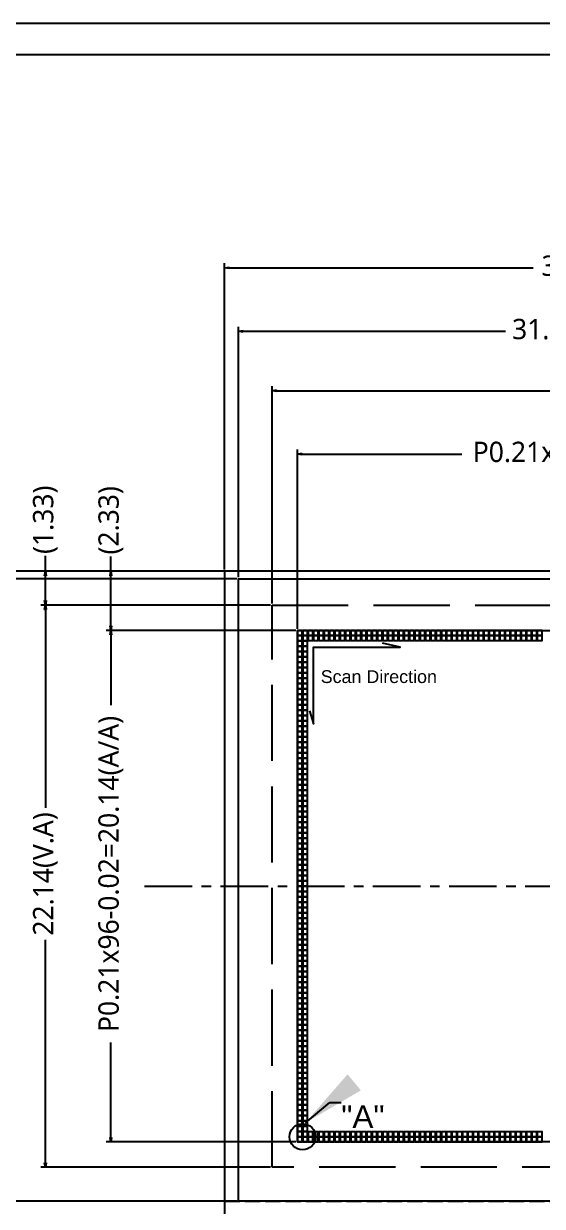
# Model space of a CAD drawing. Header units: inches. Extents: x -33 to 113, y 38 to 135.
# Drawn here: x -7.98 to 12.46, y 88.44 to 135.01 of the extents above; entities that cross this region are included whole.
import ezdxf

# ---------------------------------------------------------------- set-up
doc = ezdxf.new("R2010")
doc.units = ezdxf.units.IN
doc.header["$MEASUREMENT"] = 0
doc.linetypes.add('CENTER', pattern=[0.6, 0.375, -0.075, 0.075, -0.075])
doc.linetypes.add('HIDDEN', pattern=[4, 3, -1])
for name, color, linetype in [('dim', 3, 'Continuous'), ('Frame', 7, 'Continuous'), ('PANEL', 7, 'Continuous'), ('PIXEL', 7, 'Continuous'), ('Polarizer', 6, 'Continuous'), ('TOP', 1, 'Continuous')]:
    doc.layers.add(name, color=color, linetype=linetype)
doc.styles.add('Arial', font='')
doc.styles.get("Standard").update_dxf_attribs({"font": 'isocp.shx', "bigfont": 'gbcbig.shx'})
doc.styles.get('Arial').set_extended_font_data('Microsoft YaHei')
doc.dimstyles.new('ISO-25', dxfattribs={"dimtxt": 2.5, "dimasz": 2.5, "dimexe": 1.25, "dimexo": 0.625, "dimtad": 1, "dimtxsty": 'Standard', "dimcen": 2.5, "dimadec": 0, "dimazin": 0, "dimtfac": 1, "dimtmove": 0, "dimatfit": 3, "dimfxl": 1, "dimarcsym": 0})
doc.dimstyles.get("Standard").update_dxf_attribs({"dimtxt": 0.8, "dimasz": 0.18, "dimexe": 0.18, "dimexo": 0.0625, "dimgap": 0.09, "dimtad": 0, "dimzin": 0, "dimdsep": 46, "dimtxsty": 'Standard', "dimcen": 0.09, "dimclrd": 1, "dimclre": 1, "dimclrt": 1, "dimadec": 0, "dimazin": 0, "dimtfac": 1, "dimtofl": 0, "dimtmove": 0, "dimatfit": 3, "dimfxl": 1, "dimtolj": 1, "dimtzin": 0, "dimarcsym": 0})
doc.dimstyles.new('STANDARD$0', dxfattribs={"dimtxt": 1.5, "dimasz": 1.8, "dimexe": 0.5, "dimexo": 0.5, "dimgap": 0.2, "dimtad": 0, "dimzin": 9, "dimdsep": 46, "dimtxsty": 'Standard', "dimcen": 1.8, "dimclrd": 1, "dimclre": 1, "dimclrt": 1, "dimadec": 0, "dimazin": 0, "dimtfac": 1, "dimtmove": 0, "dimatfit": 1, "dimfxl": 0.5, "dimtolj": 1, "dimtzin": 0, "dimlwd": 5, "dimlwe": 5, "dimarcsym": 0})

# ---------------------------------------------------------------- blocks, each defined once
blk = doc.blocks.new('_ClosedBlank')
at = {"color": 0, "linetype": 'ByBlock', "lineweight": -2}
for p, q in [((-1, 0.17), (0, 0)), ((-1, 0.17), (-1, -0.17)), ((0, 0), (-1, -0.17))]:
    blk.add_line(p, q, dxfattribs=at)
blk = doc.blocks.new('*D6')
at = {"layer": 'DEFPOINTS', "color": 0, "transparency": 16777216}
for p in [(29.667, 118.059), (2.807, 111.118), (29.667, 111.118)]:
    blk.add_point(p, dxfattribs=at)
at = {"layer": 'dim', "color": 4, "lineweight": -2, "transparency": 16777216}
for p, q in [((2.807, 111.181), (2.807, 118.239)), ((2.987, 118.059), (9.288, 118.059)), ((29.487, 118.059), (23.187, 118.059)), ((29.667, 111.181), (29.667, 118.239))]:
    blk.add_line(p, q, dxfattribs=at)
at = {"layer": 'dim', "color": 4, "lineweight": -2, "transparency": 16777216, "xscale": 0.18, "yscale": 0.18, "zscale": 0.18, "rotation": 180}
blk.add_blockref('_ClosedBlank', (2.807, 118.059), dxfattribs=at)
at = {"layer": 'dim', "color": 4, "lineweight": -2, "transparency": 16777216, "xscale": 0.18, "yscale": 0.18, "zscale": 0.18}
blk.add_blockref('_ClosedBlank', (29.667, 118.059), dxfattribs=at)
at = {"layer": 'dim', "color": 4, "transparency": 16777216, "insert": (16.237, 118.059), "char_height": 0.8, "attachment_point": 5, "style": 'Arial'}
blk.add_mtext('\\A1;P0.21x128-0.02=26.86(A/A)', dxfattribs=at)
blk = doc.blocks.new('*D7')
at = {"layer": 'DEFPOINTS', "color": 0, "transparency": 16777216}
for p in [(32.537, 125.392), (-0.063, 113.448), (32.537, 113.448)]:
    blk.add_point(p, dxfattribs=at)
at = {"layer": 'dim', "color": 4, "lineweight": -2, "transparency": 16777216}
for p, q in [((-0.063, 113.511), (-0.063, 125.572)), ((0.117, 125.392), (12.097, 125.392)), ((32.357, 125.392), (22.462, 125.392)), ((32.537, 113.511), (32.537, 125.572))]:
    blk.add_line(p, q, dxfattribs=at)
at = {"layer": 'dim', "color": 4, "lineweight": -2, "transparency": 16777216, "xscale": 0.18, "yscale": 0.18, "zscale": 0.18, "rotation": 180}
blk.add_blockref('_ClosedBlank', (-0.063, 125.392), dxfattribs=at)
at = {"layer": 'dim', "color": 4, "lineweight": -2, "transparency": 16777216, "xscale": 0.18, "yscale": 0.18, "zscale": 0.18}
blk.add_blockref('_ClosedBlank', (32.537, 125.392), dxfattribs=at)
at = {"layer": 'dim', "color": 4, "transparency": 16777216, "insert": (17.279, 125.392), "char_height": 0.8, "attachment_point": 5, "style": 'Arial'}
blk.add_mtext('\\A1;32.60%%P0.2(SUB/CAP)', dxfattribs=at)
blk = doc.blocks.new('*D9')
at = {"layer": 'DEFPOINTS', "color": 0, "transparency": 16777216}
for p in [(2.807, 111.118), (-4.546, 90.978), (2.807, 90.978)]:
    blk.add_point(p, dxfattribs=at)
at = {"layer": 'dim', "color": 4, "lineweight": -2, "transparency": 16777216}
for p, q in [((2.745, 111.118), (-4.726, 111.118)), ((-4.546, 110.938), (-4.546, 108.168)), ((-4.546, 91.158), (-4.546, 94.889)), ((2.745, 90.978), (-4.726, 90.978))]:
    blk.add_line(p, q, dxfattribs=at)
at = {"layer": 'dim', "color": 4, "lineweight": -2, "transparency": 16777216, "xscale": 0.18, "yscale": 0.18, "zscale": 0.18}
for p, rotation in [((-4.546, 111.118), 90), ((-4.546, 90.978), 270)]:
    blk.add_blockref('_ClosedBlank', p, dxfattribs=dict(at, rotation=rotation))
at = {"layer": 'dim', "color": 4, "transparency": 16777216, "insert": (-4.546, 101.528), "char_height": 0.8, "attachment_point": 5, "rotation": 90, "style": 'Arial'}
blk.add_mtext('\\A1;P0.21x96-0.02=20.14(A/A)', dxfattribs=at)
blk = doc.blocks.new('*D10')
at = {"layer": 'DEFPOINTS', "color": 0, "transparency": 16777216}
for p in [(-0.063, 113.448), (-12.201, 88.648), (-0.063, 88.648)]:
    blk.add_point(p, dxfattribs=at)
at = {"layer": 'dim', "color": 4, "lineweight": -2, "transparency": 16777216}
for p, q in [((-0.125, 113.448), (-12.381, 113.448)), ((-12.201, 113.268), (-12.201, 107.029)), ((-12.201, 88.828), (-12.201, 95.068)), ((-0.125, 88.648), (-12.381, 88.648))]:
    blk.add_line(p, q, dxfattribs=at)
at = {"layer": 'dim', "color": 4, "lineweight": -2, "transparency": 16777216, "xscale": 0.18, "yscale": 0.18, "zscale": 0.18}
for p, rotation in [((-12.201, 113.448), 90), ((-12.201, 88.648), 270)]:
    blk.add_blockref('_ClosedBlank', p, dxfattribs=dict(at, rotation=rotation))
at = {"layer": 'dim', "color": 4, "transparency": 16777216, "insert": (-12.201, 101.048), "char_height": 0.8, "attachment_point": 5, "rotation": 90, "style": 'Arial'}
blk.add_mtext('\\A1;24.80%%P0.2 (Cover Glass)', dxfattribs=at)
blk = doc.blocks.new('*D11')
at = {"layer": 'DEFPOINTS', "color": 0, "transparency": 16777216}
for p in [(-0.063, 113.448), (-14.7, 85.148), (-0.063, 85.148)]:
    blk.add_point(p, dxfattribs=at)
at = {"layer": 'dim', "color": 4, "lineweight": -2, "transparency": 16777216}
for p, q in [((-0.125, 113.448), (-14.88, 113.448)), ((-14.7, 113.268), (-14.7, 100.837)), ((-14.7, 85.328), (-14.7, 95.759)), ((-0.125, 85.148), (-14.88, 85.148))]:
    blk.add_line(p, q, dxfattribs=at)
at = {"layer": 'dim', "color": 4, "lineweight": -2, "transparency": 16777216, "xscale": 0.18, "yscale": 0.18, "zscale": 0.18}
for p, rotation in [((-14.7, 113.448), 90), ((-14.7, 85.148), 270)]:
    blk.add_blockref('_ClosedBlank', p, dxfattribs=dict(at, rotation=rotation))
at = {"layer": 'dim', "color": 4, "transparency": 16777216, "insert": (-14.7, 98.298), "char_height": 0.8, "attachment_point": 5, "rotation": 90, "style": 'Arial'}
blk.add_mtext('\\A1;28.30%%P0.2', dxfattribs=at)
blk = doc.blocks.new('*D12')
at = {"layer": 'DEFPOINTS', "color": 0, "transparency": 16777216}
for p in [(-4.546, 113.448), (-0.063, 113.448), (2.807, 111.118)]:
    blk.add_point(p, dxfattribs=at)
at = {"layer": 'dim', "color": 4, "lineweight": -2, "transparency": 16777216}
for p, q in [((-4.546, 113.448), (-4.546, 114.029)), ((-0.125, 113.448), (-4.726, 113.448)), ((-4.546, 111.298), (-4.546, 113.268)), ((2.745, 111.118), (-4.726, 111.118))]:
    blk.add_line(p, q, dxfattribs=at)
at = {"layer": 'dim', "color": 4, "lineweight": -2, "transparency": 16777216, "xscale": 0.18, "yscale": 0.18, "zscale": 0.18}
for p, rotation in [((-4.546, 113.448), 90), ((-4.546, 111.118), 270)]:
    blk.add_blockref('_ClosedBlank', p, dxfattribs=dict(at, rotation=rotation))
at = {"layer": 'dim', "color": 4, "transparency": 16777216, "insert": (-4.546, 115.452), "char_height": 0.8, "attachment_point": 5, "rotation": 90, "style": 'Arial'}
blk.add_mtext('\\A1;(2.33)', dxfattribs=at)
blk = doc.blocks.new('*D15')
at = {"layer": 'DEFPOINTS', "color": 0, "transparency": 16777216}
for p in [(30.667, 120.556), (1.807, 112.118), (30.667, 112.118)]:
    blk.add_point(p, dxfattribs=at)
at = {"layer": 'dim', "color": 4, "lineweight": -2, "transparency": 16777216}
for p, q in [((1.807, 112.181), (1.807, 120.736)), ((30.667, 112.181), (30.667, 120.736)), ((1.987, 120.556), (13.638, 120.556)), ((30.487, 120.556), (18.836, 120.556))]:
    blk.add_line(p, q, dxfattribs=at)
at = {"layer": 'dim', "color": 4, "lineweight": -2, "transparency": 16777216, "xscale": 0.18, "yscale": 0.18, "zscale": 0.18, "rotation": 180}
blk.add_blockref('_ClosedBlank', (1.807, 120.556), dxfattribs=at)
at = {"layer": 'dim', "color": 4, "lineweight": -2, "transparency": 16777216, "xscale": 0.18, "yscale": 0.18, "zscale": 0.18}
blk.add_blockref('_ClosedBlank', (30.667, 120.556), dxfattribs=at)
at = {"layer": 'dim', "color": 4, "transparency": 16777216, "insert": (16.237, 120.556), "char_height": 0.8, "attachment_point": 5, "style": 'Arial'}
blk.add_mtext('\\A1;28.86(V.A)', dxfattribs=at)
blk = doc.blocks.new('*D16')
at = {"layer": 'DEFPOINTS', "color": 0, "transparency": 16777216}
for p in [(1.807, 112.118), (-7.124, 89.978), (1.807, 89.978)]:
    blk.add_point(p, dxfattribs=at)
at = {"layer": 'dim', "color": 4, "lineweight": -2, "transparency": 16777216}
for p, q in [((1.745, 112.118), (-7.304, 112.118)), ((-7.124, 111.938), (-7.124, 104.127)), ((-7.124, 90.158), (-7.124, 98.929)), ((1.745, 89.978), (-7.304, 89.978))]:
    blk.add_line(p, q, dxfattribs=at)
at = {"layer": 'dim', "color": 4, "lineweight": -2, "transparency": 16777216, "xscale": 0.18, "yscale": 0.18, "zscale": 0.18}
for p, rotation in [((-7.124, 112.118), 90), ((-7.124, 89.978), 270)]:
    blk.add_blockref('_ClosedBlank', p, dxfattribs=dict(at, rotation=rotation))
at = {"layer": 'dim', "color": 4, "transparency": 16777216, "insert": (-7.124, 101.528), "char_height": 0.8, "attachment_point": 5, "rotation": 90, "style": 'Arial'}
blk.add_mtext('\\A1;22.14(V.A)', dxfattribs=at)
blk = doc.blocks.new('*D17')
at = {"layer": 'DEFPOINTS', "color": 0, "transparency": 16777216}
for p in [(-7.124, 113.448), (-0.063, 113.448), (1.807, 112.118)]:
    blk.add_point(p, dxfattribs=at)
at = {"layer": 'dim', "color": 4, "lineweight": -2, "transparency": 16777216}
for p, q in [((-7.124, 113.448), (-7.124, 114.051)), ((-0.125, 113.448), (-7.304, 113.448)), ((-7.124, 112.298), (-7.124, 113.268)), ((1.745, 112.118), (-7.304, 112.118))]:
    blk.add_line(p, q, dxfattribs=at)
at = {"layer": 'dim', "color": 4, "lineweight": -2, "transparency": 16777216, "xscale": 0.18, "yscale": 0.18, "zscale": 0.18}
for p, rotation in [((-7.124, 113.448), 90), ((-7.124, 112.118), 270)]:
    blk.add_blockref('_ClosedBlank', p, dxfattribs=dict(at, rotation=rotation))
at = {"layer": 'dim', "color": 4, "transparency": 16777216, "insert": (-7.124, 115.474), "char_height": 0.8, "attachment_point": 5, "rotation": 90, "style": 'Arial'}
blk.add_mtext('\\A1;(1.33)', dxfattribs=at)
blk = doc.blocks.new('*D36')
at = {"layer": 'DEFPOINTS', "color": 0, "transparency": 16777216}
for p in [(31.987, 122.896), (0.487, 113.148), (31.987, 113.148)]:
    blk.add_point(p, dxfattribs=at)
at = {"layer": 'dim', "color": 4, "lineweight": -2, "transparency": 16777216}
for p, q in [((0.487, 113.211), (0.487, 123.076)), ((31.987, 113.211), (31.987, 123.076)), ((0.667, 122.896), (11.008, 122.896)), ((31.807, 122.896), (21.467, 122.896))]:
    blk.add_line(p, q, dxfattribs=at)
at = {"layer": 'dim', "color": 4, "lineweight": -2, "transparency": 16777216, "xscale": 0.18, "yscale": 0.18, "zscale": 0.18, "rotation": 180}
blk.add_blockref('_ClosedBlank', (0.487, 122.896), dxfattribs=at)
at = {"layer": 'dim', "color": 4, "lineweight": -2, "transparency": 16777216, "xscale": 0.18, "yscale": 0.18, "zscale": 0.18}
blk.add_blockref('_ClosedBlank', (31.987, 122.896), dxfattribs=at)
at = {"layer": 'dim', "color": 4, "transparency": 16777216, "insert": (16.237, 122.896), "char_height": 0.8, "attachment_point": 5, "style": 'Arial'}
blk.add_mtext('\\A1;31.50%%P0.3 (Polarizer)', dxfattribs=at)
blk = doc.blocks.new('*D37')
at = {"layer": 'DEFPOINTS', "color": 0, "transparency": 16777216}
for p in [(0.487, 113.148), (-9.701, 88.648), (0.487, 88.648)]:
    blk.add_point(p, dxfattribs=at)
at = {"layer": 'dim', "color": 4, "lineweight": -2, "transparency": 16777216}
for p, q in [((0.425, 113.148), (-9.881, 113.148)), ((-9.701, 112.968), (-9.701, 106.684)), ((-9.701, 88.828), (-9.701, 96.212)), ((0.425, 88.648), (-9.881, 88.648))]:
    blk.add_line(p, q, dxfattribs=at)
at = {"layer": 'dim', "color": 4, "lineweight": -2, "transparency": 16777216, "xscale": 0.18, "yscale": 0.18, "zscale": 0.18}
for p, rotation in [((-9.701, 113.148), 90), ((-9.701, 88.648), 270)]:
    blk.add_blockref('_ClosedBlank', p, dxfattribs=dict(at, rotation=rotation))
at = {"layer": 'dim', "color": 4, "transparency": 16777216, "insert": (-9.701, 101.448), "char_height": 0.8, "attachment_point": 5, "rotation": 90, "style": 'Arial'}
blk.add_mtext('\\A1;24.50%%P0.3 (Polarizer)', dxfattribs=at)
blk = doc.blocks.new('*D38')
at = {"layer": 'DEFPOINTS', "color": 0, "transparency": 16777216}
for p in [(-9.701, 113.448), (-0.013, 113.448), (0.487, 113.148)]:
    blk.add_point(p, dxfattribs=at)
at = {"layer": 'dim', "color": 4, "lineweight": -2, "transparency": 16777216}
for p, q in [((-9.701, 113.628), (-9.701, 113.808)), ((-0.075, 113.448), (-9.881, 113.448)), ((0.425, 113.148), (-9.881, 113.148)), ((-9.701, 112.968), (-9.701, 112.788))]:
    blk.add_line(p, q, dxfattribs=at)
at = {"layer": 'dim', "color": 4, "lineweight": -2, "transparency": 16777216, "xscale": 0.18, "yscale": 0.18, "zscale": 0.18}
for p, rotation in [((-9.701, 113.448), 270), ((-9.701, 113.148), 90)]:
    blk.add_blockref('_ClosedBlank', p, dxfattribs=dict(at, rotation=rotation))
at = {"layer": 'dim', "color": 4, "transparency": 16777216, "insert": (-9.701, 116.033), "char_height": 0.8, "attachment_point": 5, "rotation": 90, "style": 'Arial'}
blk.add_mtext('\\A1;0.30%%p0.3', dxfattribs=at)

msp = doc.modelspace()

# ---------------------------------------------------------------- linework, layer by layer
at = {"linetype": 'CENTER', "ltscale": 5}
msp.add_line((-3.218, 101.048), (36.305, 101.048), dxfattribs=at)
at = {"linetype": 'HIDDEN'}
msp.add_lwpolyline([(1.807, 112.118), (30.667, 112.118), (30.667, 89.978), (1.807, 89.978)], close=True, dxfattribs=at)
msp.add_lwpolyline([(2.807, 111.118), (29.667, 111.118), (29.667, 90.978), (2.807, 90.978)], close=True)
msp.add_lwpolyline([(3.282, 107.956), (3.442, 107.445), (3.442, 110.458), (6.85, 110.458), (6.156, 110.618)])
at = {"color": 0}
msp.add_circle((3.01, 91.18), 0.514, dxfattribs=at)
at = {"layer": 'Frame'}
for points in [[(112.602, 135.007), (-32.598, 135.007), (-32.598, 38.207), (112.602, 38.207)], [(111.392, 39.417), (-31.388, 39.417), (-31.388, 133.797), (111.392, 133.797)]]:
    msp.add_lwpolyline(points, close=True, dxfattribs=at)
at = {"layer": 'PANEL'}
msp.add_lwpolyline([(-0.063, 85.148), (32.537, 85.148), (32.537, 113.448), (-0.063, 113.448)], close=True, dxfattribs=at)
at = {"layer": 'PANEL', "linetype": 'HIDDEN', "ltscale": 0.2}
msp.add_lwpolyline([(-0.063, 88.648), (32.537, 88.648), (32.537, 113.448), (-0.063, 113.448)], close=True, dxfattribs=at)
at = {"layer": 'PIXEL'}
for points in [[(2.807, 110.928), (2.997, 110.928), (2.997, 111.118), (2.807, 111.118)], [(2.807, 110.718), (2.997, 110.718), (2.997, 110.908), (2.807, 110.908)], [(3.017, 110.928), (3.207, 110.928), (3.207, 111.118), (3.017, 111.118)], [(3.017, 110.718), (3.207, 110.718), (3.207, 110.908), (3.017, 110.908)], [(3.227, 110.928), (3.417, 110.928), (3.417, 111.118), (3.227, 111.118)], [(3.227, 110.718), (3.417, 110.718), (3.417, 110.908), (3.227, 110.908)], [(3.437, 110.928), (3.627, 110.928), (3.627, 111.118), (3.437, 111.118)], [(3.437, 110.718), (3.627, 110.718), (3.627, 110.908), (3.437, 110.908)], [(3.647, 110.928), (3.837, 110.928), (3.837, 111.118), (3.647, 111.118)], [(3.647, 110.718), (3.837, 110.718), (3.837, 110.908), (3.647, 110.908)], [(3.857, 110.928), (4.047, 110.928), (4.047, 111.118), (3.857, 111.118)], [(3.857, 110.718), (4.047, 110.718), (4.047, 110.908), (3.857, 110.908)], [(4.067, 110.928), (4.257, 110.928), (4.257, 111.118), (4.067, 111.118)], [(4.067, 110.718), (4.257, 110.718), (4.257, 110.908), (4.067, 110.908)], [(4.277, 110.928), (4.467, 110.928), (4.467, 111.118), (4.277, 111.118)], [(4.277, 110.718), (4.467, 110.718), (4.467, 110.908), (4.277, 110.908)], [(4.487, 110.928), (4.677, 110.928), (4.677, 111.118), (4.487, 111.118)], [(4.487, 110.718), (4.677, 110.718), (4.677, 110.908), (4.487, 110.908)], [(4.697, 110.928), (4.887, 110.928), (4.887, 111.118), (4.697, 111.118)], [(4.697, 110.718), (4.887, 110.718), (4.887, 110.908), (4.697, 110.908)], [(4.907, 110.928), (5.097, 110.928), (5.097, 111.118), (4.907, 111.118)], [(4.907, 110.718), (5.097, 110.718), (5.097, 110.908), (4.907, 110.908)], [(5.117, 110.928), (5.307, 110.928), (5.307, 111.118), (5.117, 111.118)], [(5.117, 110.718), (5.307, 110.718), (5.307, 110.908), (5.117, 110.908)], [(5.327, 110.928), (5.517, 110.928), (5.517, 111.118), (5.327, 111.118)], [(5.327, 110.718), (5.517, 110.718), (5.517, 110.908), (5.327, 110.908)], [(5.537, 110.928), (5.727, 110.928), (5.727, 111.118), (5.537, 111.118)], [(5.537, 110.718), (5.727, 110.718), (5.727, 110.908), (5.537, 110.908)], [(5.747, 110.928), (5.937, 110.928), (5.937, 111.118), (5.747, 111.118)], [(5.747, 110.718), (5.937, 110.718), (5.937, 110.908), (5.747, 110.908)], [(5.957, 110.928), (6.147, 110.928), (6.147, 111.118), (5.957, 111.118)], [(5.957, 110.718), (6.147, 110.718), (6.147, 110.908), (5.957, 110.908)], [(6.167, 110.928), (6.357, 110.928), (6.357, 111.118), (6.167, 111.118)], [(6.167, 110.718), (6.357, 110.718), (6.357, 110.908), (6.167, 110.908)], [(6.377, 110.928), (6.567, 110.928), (6.567, 111.118), (6.377, 111.118)], [(6.377, 110.718), (6.567, 110.718), (6.567, 110.908), (6.377, 110.908)], [(6.587, 110.928), (6.777, 110.928), (6.777, 111.118), (6.587, 111.118)], [(6.587, 110.718), (6.777, 110.718), (6.777, 110.908), (6.587, 110.908)], [(6.797, 110.928), (6.987, 110.928), (6.987, 111.118), (6.797, 111.118)], [(6.797, 110.718), (6.987, 110.718), (6.987, 110.908), (6.797, 110.908)], [(7.007, 110.928), (7.197, 110.928), (7.197, 111.118), (7.007, 111.118)], [(7.007, 110.718), (7.197, 110.718), (7.197, 110.908), (7.007, 110.908)], [(7.217, 110.928), (7.407, 110.928), (7.407, 111.118), (7.217, 111.118)], [(7.217, 110.718), (7.407, 110.718), (7.407, 110.908), (7.217, 110.908)], [(7.427, 110.928), (7.617, 110.928), (7.617, 111.118), (7.427, 111.118)], [(7.427, 110.718), (7.617, 110.718), (7.617, 110.908), (7.427, 110.908)], [(7.637, 110.928), (7.827, 110.928), (7.827, 111.118), (7.637, 111.118)], [(7.637, 110.718), (7.827, 110.718), (7.827, 110.908), (7.637, 110.908)], [(7.847, 110.928), (8.037, 110.928), (8.037, 111.118), (7.847, 111.118)], [(7.847, 110.718), (8.037, 110.718), (8.037, 110.908), (7.847, 110.908)], [(8.057, 110.928), (8.247, 110.928), (8.247, 111.118), (8.057, 111.118)], [(8.057, 110.718), (8.247, 110.718), (8.247, 110.908), (8.057, 110.908)], [(8.267, 110.928), (8.457, 110.928), (8.457, 111.118), (8.267, 111.118)], [(8.267, 110.718), (8.457, 110.718), (8.457, 110.908), (8.267, 110.908)], [(8.477, 110.928), (8.667, 110.928), (8.667, 111.118), (8.477, 111.118)], [(8.477, 110.718), (8.667, 110.718), (8.667, 110.908), (8.477, 110.908)], [(8.687, 110.928), (8.877, 110.928), (8.877, 111.118), (8.687, 111.118)], [(8.687, 110.718), (8.877, 110.718), (8.877, 110.908), (8.687, 110.908)], [(8.897, 110.928), (9.087, 110.928), (9.087, 111.118), (8.897, 111.118)], [(8.897, 110.718), (9.087, 110.718), (9.087, 110.908), (8.897, 110.908)], [(9.107, 110.928), (9.297, 110.928), (9.297, 111.118), (9.107, 111.118)], [(9.107, 110.718), (9.297, 110.718), (9.297, 110.908), (9.107, 110.908)], [(9.317, 110.928), (9.507, 110.928), (9.507, 111.118), (9.317, 111.118)], [(9.317, 110.718), (9.507, 110.718), (9.507, 110.908), (9.317, 110.908)], [(9.527, 110.928), (9.717, 110.928), (9.717, 111.118), (9.527, 111.118)], [(9.527, 110.718), (9.717, 110.718), (9.717, 110.908), (9.527, 110.908)], [(9.737, 110.928), (9.927, 110.928), (9.927, 111.118), (9.737, 111.118)], [(9.737, 110.718), (9.927, 110.718), (9.927, 110.908), (9.737, 110.908)], [(9.947, 110.928), (10.137, 110.928), (10.137, 111.118), (9.947, 111.118)], [(9.947, 110.718), (10.137, 110.718), (10.137, 110.908), (9.947, 110.908)], [(10.157, 110.928), (10.347, 110.928), (10.347, 111.118), (10.157, 111.118)], [(10.157, 110.718), (10.347, 110.718), (10.347, 110.908), (10.157, 110.908)], [(10.367, 110.928), (10.557, 110.928), (10.557, 111.118), (10.367, 111.118)], [(10.367, 110.718), (10.557, 110.718), (10.557, 110.908), (10.367, 110.908)], [(10.577, 110.928), (10.767, 110.928), (10.767, 111.118), (10.577, 111.118)], [(10.577, 110.718), (10.767, 110.718), (10.767, 110.908), (10.577, 110.908)], [(10.787, 110.928), (10.977, 110.928), (10.977, 111.118), (10.787, 111.118)], [(10.787, 110.718), (10.977, 110.718), (10.977, 110.908), (10.787, 110.908)], [(10.997, 110.928), (11.187, 110.928), (11.187, 111.118), (10.997, 111.118)], [(10.997, 110.718), (11.187, 110.718), (11.187, 110.908), (10.997, 110.908)], [(11.207, 110.928), (11.397, 110.928), (11.397, 111.118), (11.207, 111.118)], [(11.207, 110.718), (11.397, 110.718), (11.397, 110.908), (11.207, 110.908)], [(11.417, 110.928), (11.607, 110.928), (11.607, 111.118), (11.417, 111.118)], [(11.417, 110.718), (11.607, 110.718), (11.607, 110.908), (11.417, 110.908)], [(11.627, 110.928), (11.817, 110.928), (11.817, 111.118), (11.627, 111.118)], [(11.627, 110.718), (11.817, 110.718), (11.817, 110.908), (11.627, 110.908)], [(11.837, 110.928), (12.027, 110.928), (12.027, 111.118), (11.837, 111.118)], [(11.837, 110.718), (12.027, 110.718), (12.027, 110.908), (11.837, 110.908)], [(12.047, 110.928), (12.237, 110.928), (12.237, 111.118), (12.047, 111.118)], [(12.047, 110.718), (12.237, 110.718), (12.237, 110.908), (12.047, 110.908)], [(12.257, 110.928), (12.447, 110.928), (12.447, 111.118), (12.257, 111.118)], [(12.257, 110.718), (12.447, 110.718), (12.447, 110.908), (12.257, 110.908)], [(2.807, 110.508), (2.997, 110.508), (2.997, 110.698), (2.807, 110.698)], [(2.807, 110.298), (2.997, 110.298), (2.997, 110.488), (2.807, 110.488)], [(3.017, 110.508), (3.207, 110.508), (3.207, 110.698), (3.017, 110.698)], [(3.017, 110.298), (3.207, 110.298), (3.207, 110.488), (3.017, 110.488)], [(2.807, 110.088), (2.997, 110.088), (2.997, 110.278), (2.807, 110.278)], [(2.807, 109.878), (2.997, 109.878), (2.997, 110.068), (2.807, 110.068)], [(3.017, 110.088), (3.207, 110.088), (3.207, 110.278), (3.017, 110.278)], [(3.017, 109.878), (3.207, 109.878), (3.207, 110.068), (3.017, 110.068)], [(2.807, 109.668), (2.997, 109.668), (2.997, 109.858), (2.807, 109.858)], [(2.807, 109.458), (2.997, 109.458), (2.997, 109.648), (2.807, 109.648)], [(2.807, 109.248), (2.997, 109.248), (2.997, 109.438), (2.807, 109.438)], [(3.017, 109.668), (3.207, 109.668), (3.207, 109.858), (3.017, 109.858)], [(3.017, 109.458), (3.207, 109.458), (3.207, 109.648), (3.017, 109.648)], [(3.017, 109.248), (3.207, 109.248), (3.207, 109.438), (3.017, 109.438)], [(2.807, 109.038), (2.997, 109.038), (2.997, 109.228), (2.807, 109.228)], [(2.807, 108.828), (2.997, 108.828), (2.997, 109.018), (2.807, 109.018)], [(3.017, 109.038), (3.207, 109.038), (3.207, 109.228), (3.017, 109.228)], [(3.017, 108.828), (3.207, 108.828), (3.207, 109.018), (3.017, 109.018)], [(2.807, 108.618), (2.997, 108.618), (2.997, 108.808), (2.807, 108.808)], [(2.807, 108.408), (2.997, 108.408), (2.997, 108.598), (2.807, 108.598)], [(3.017, 108.618), (3.207, 108.618), (3.207, 108.808), (3.017, 108.808)], [(3.017, 108.408), (3.207, 108.408), (3.207, 108.598), (3.017, 108.598)], [(2.807, 108.198), (2.997, 108.198), (2.997, 108.388), (2.807, 108.388)], [(2.807, 107.988), (2.997, 107.988), (2.997, 108.178), (2.807, 108.178)], [(3.017, 108.198), (3.207, 108.198), (3.207, 108.388), (3.017, 108.388)], [(3.017, 107.988), (3.207, 107.988), (3.207, 108.178), (3.017, 108.178)], [(2.807, 107.778), (2.997, 107.778), (2.997, 107.968), (2.807, 107.968)], [(2.807, 107.568), (2.997, 107.568), (2.997, 107.758), (2.807, 107.758)], [(3.017, 107.778), (3.207, 107.778), (3.207, 107.968), (3.017, 107.968)], [(3.017, 107.568), (3.207, 107.568), (3.207, 107.758), (3.017, 107.758)], [(2.807, 107.358), (2.997, 107.358), (2.997, 107.548), (2.807, 107.548)], [(2.807, 107.148), (2.997, 107.148), (2.997, 107.338), (2.807, 107.338)], [(2.807, 106.938), (2.997, 106.938), (2.997, 107.128), (2.807, 107.128)], [(3.017, 107.358), (3.207, 107.358), (3.207, 107.548), (3.017, 107.548)], [(3.017, 107.148), (3.207, 107.148), (3.207, 107.338), (3.017, 107.338)], [(3.017, 106.938), (3.207, 106.938), (3.207, 107.128), (3.017, 107.128)], [(2.807, 106.728), (2.997, 106.728), (2.997, 106.918), (2.807, 106.918)], [(2.807, 106.518), (2.997, 106.518), (2.997, 106.708), (2.807, 106.708)], [(3.017, 106.728), (3.207, 106.728), (3.207, 106.918), (3.017, 106.918)], [(3.017, 106.518), (3.207, 106.518), (3.207, 106.708), (3.017, 106.708)], [(2.807, 106.308), (2.997, 106.308), (2.997, 106.498), (2.807, 106.498)], [(2.807, 106.098), (2.997, 106.098), (2.997, 106.288), (2.807, 106.288)], [(3.017, 106.308), (3.207, 106.308), (3.207, 106.498), (3.017, 106.498)], [(3.017, 106.098), (3.207, 106.098), (3.207, 106.288), (3.017, 106.288)], [(2.807, 105.888), (2.997, 105.888), (2.997, 106.078), (2.807, 106.078)], [(2.807, 105.678), (2.997, 105.678), (2.997, 105.868), (2.807, 105.868)], [(3.017, 105.888), (3.207, 105.888), (3.207, 106.078), (3.017, 106.078)], [(3.017, 105.678), (3.207, 105.678), (3.207, 105.868), (3.017, 105.868)], [(2.807, 105.468), (2.997, 105.468), (2.997, 105.658), (2.807, 105.658)], [(2.807, 105.258), (2.997, 105.258), (2.997, 105.448), (2.807, 105.448)], [(3.017, 105.468), (3.207, 105.468), (3.207, 105.658), (3.017, 105.658)], [(3.017, 105.258), (3.207, 105.258), (3.207, 105.448), (3.017, 105.448)], [(2.807, 105.048), (2.997, 105.048), (2.997, 105.238), (2.807, 105.238)], [(2.807, 104.838), (2.997, 104.838), (2.997, 105.028), (2.807, 105.028)], [(2.807, 104.628), (2.997, 104.628), (2.997, 104.818), (2.807, 104.818)], [(3.017, 105.048), (3.207, 105.048), (3.207, 105.238), (3.017, 105.238)], [(3.017, 104.838), (3.207, 104.838), (3.207, 105.028), (3.017, 105.028)], [(3.017, 104.628), (3.207, 104.628), (3.207, 104.818), (3.017, 104.818)], [(2.807, 104.418), (2.997, 104.418), (2.997, 104.608), (2.807, 104.608)], [(2.807, 104.208), (2.997, 104.208), (2.997, 104.398), (2.807, 104.398)], [(3.017, 104.418), (3.207, 104.418), (3.207, 104.608), (3.017, 104.608)], [(3.017, 104.208), (3.207, 104.208), (3.207, 104.398), (3.017, 104.398)], [(2.807, 103.998), (2.997, 103.998), (2.997, 104.188), (2.807, 104.188)], [(2.807, 103.788), (2.997, 103.788), (2.997, 103.978), (2.807, 103.978)], [(3.017, 103.998), (3.207, 103.998), (3.207, 104.188), (3.017, 104.188)], [(3.017, 103.788), (3.207, 103.788), (3.207, 103.978), (3.017, 103.978)], [(2.807, 103.578), (2.997, 103.578), (2.997, 103.768), (2.807, 103.768)], [(2.807, 103.368), (2.997, 103.368), (2.997, 103.558), (2.807, 103.558)], [(3.017, 103.578), (3.207, 103.578), (3.207, 103.768), (3.017, 103.768)], [(3.017, 103.368), (3.207, 103.368), (3.207, 103.558), (3.017, 103.558)], [(2.807, 103.158), (2.997, 103.158), (2.997, 103.348), (2.807, 103.348)], [(2.807, 102.948), (2.997, 102.948), (2.997, 103.138), (2.807, 103.138)], [(2.807, 102.738), (2.997, 102.738), (2.997, 102.928), (2.807, 102.928)], [(3.017, 103.158), (3.207, 103.158), (3.207, 103.348), (3.017, 103.348)], [(3.017, 102.948), (3.207, 102.948), (3.207, 103.138), (3.017, 103.138)], [(3.017, 102.738), (3.207, 102.738), (3.207, 102.928), (3.017, 102.928)], [(2.807, 102.528), (2.997, 102.528), (2.997, 102.718), (2.807, 102.718)], [(2.807, 102.318), (2.997, 102.318), (2.997, 102.508), (2.807, 102.508)], [(3.017, 102.528), (3.207, 102.528), (3.207, 102.718), (3.017, 102.718)], [(3.017, 102.318), (3.207, 102.318), (3.207, 102.508), (3.017, 102.508)], [(2.807, 102.108), (2.997, 102.108), (2.997, 102.298), (2.807, 102.298)], [(2.807, 101.898), (2.997, 101.898), (2.997, 102.088), (2.807, 102.088)], [(3.017, 102.108), (3.207, 102.108), (3.207, 102.298), (3.017, 102.298)], [(3.017, 101.898), (3.207, 101.898), (3.207, 102.088), (3.017, 102.088)], [(2.807, 101.688), (2.997, 101.688), (2.997, 101.878), (2.807, 101.878)], [(2.807, 101.478), (2.997, 101.478), (2.997, 101.668), (2.807, 101.668)], [(3.017, 101.688), (3.207, 101.688), (3.207, 101.878), (3.017, 101.878)], [(3.017, 101.478), (3.207, 101.478), (3.207, 101.668), (3.017, 101.668)], [(2.807, 101.268), (2.997, 101.268), (2.997, 101.458), (2.807, 101.458)], [(2.807, 101.058), (2.997, 101.058), (2.997, 101.248), (2.807, 101.248)], [(3.017, 101.268), (3.207, 101.268), (3.207, 101.458), (3.017, 101.458)], [(3.017, 101.058), (3.207, 101.058), (3.207, 101.248), (3.017, 101.248)], [(2.807, 100.848), (2.997, 100.848), (2.997, 101.038), (2.807, 101.038)], [(2.807, 100.638), (2.997, 100.638), (2.997, 100.828), (2.807, 100.828)], [(2.807, 100.428), (2.997, 100.428), (2.997, 100.618), (2.807, 100.618)], [(3.017, 100.848), (3.207, 100.848), (3.207, 101.038), (3.017, 101.038)], [(3.017, 100.638), (3.207, 100.638), (3.207, 100.828), (3.017, 100.828)], [(3.017, 100.428), (3.207, 100.428), (3.207, 100.618), (3.017, 100.618)], [(2.807, 100.218), (2.997, 100.218), (2.997, 100.408), (2.807, 100.408)], [(2.807, 100.008), (2.997, 100.008), (2.997, 100.198), (2.807, 100.198)], [(3.017, 100.218), (3.207, 100.218), (3.207, 100.408), (3.017, 100.408)], [(3.017, 100.008), (3.207, 100.008), (3.207, 100.198), (3.017, 100.198)], [(2.807, 99.798), (2.997, 99.798), (2.997, 99.988), (2.807, 99.988)], [(2.807, 99.588), (2.997, 99.588), (2.997, 99.778), (2.807, 99.778)], [(3.017, 99.798), (3.207, 99.798), (3.207, 99.988), (3.017, 99.988)], [(3.017, 99.588), (3.207, 99.588), (3.207, 99.778), (3.017, 99.778)], [(2.807, 99.378), (2.997, 99.378), (2.997, 99.568), (2.807, 99.568)], [(2.807, 99.168), (2.997, 99.168), (2.997, 99.358), (2.807, 99.358)], [(3.017, 99.378), (3.207, 99.378), (3.207, 99.568), (3.017, 99.568)], [(3.017, 99.168), (3.207, 99.168), (3.207, 99.358), (3.017, 99.358)], [(2.807, 98.958), (2.997, 98.958), (2.997, 99.148), (2.807, 99.148)], [(2.807, 98.748), (2.997, 98.748), (2.997, 98.938), (2.807, 98.938)], [(2.807, 98.538), (2.997, 98.538), (2.997, 98.728), (2.807, 98.728)], [(3.017, 98.958), (3.207, 98.958), (3.207, 99.148), (3.017, 99.148)], [(3.017, 98.748), (3.207, 98.748), (3.207, 98.938), (3.017, 98.938)], [(3.017, 98.538), (3.207, 98.538), (3.207, 98.728), (3.017, 98.728)], [(2.807, 98.328), (2.997, 98.328), (2.997, 98.518), (2.807, 98.518)], [(2.807, 98.118), (2.997, 98.118), (2.997, 98.308), (2.807, 98.308)], [(3.017, 98.328), (3.207, 98.328), (3.207, 98.518), (3.017, 98.518)], [(3.017, 98.118), (3.207, 98.118), (3.207, 98.308), (3.017, 98.308)], [(2.807, 97.908), (2.997, 97.908), (2.997, 98.098), (2.807, 98.098)], [(2.807, 97.698), (2.997, 97.698), (2.997, 97.888), (2.807, 97.888)], [(3.017, 97.908), (3.207, 97.908), (3.207, 98.098), (3.017, 98.098)], [(3.017, 97.698), (3.207, 97.698), (3.207, 97.888), (3.017, 97.888)], [(2.807, 97.488), (2.997, 97.488), (2.997, 97.678), (2.807, 97.678)], [(2.807, 97.278), (2.997, 97.278), (2.997, 97.468), (2.807, 97.468)], [(3.017, 97.488), (3.207, 97.488), (3.207, 97.678), (3.017, 97.678)], [(3.017, 97.278), (3.207, 97.278), (3.207, 97.468), (3.017, 97.468)], [(2.807, 97.068), (2.997, 97.068), (2.997, 97.258), (2.807, 97.258)], [(2.807, 96.858), (2.997, 96.858), (2.997, 97.048), (2.807, 97.048)], [(3.017, 97.068), (3.207, 97.068), (3.207, 97.258), (3.017, 97.258)], [(3.017, 96.858), (3.207, 96.858), (3.207, 97.048), (3.017, 97.048)], [(2.807, 96.648), (2.997, 96.648), (2.997, 96.838), (2.807, 96.838)], [(2.807, 96.438), (2.997, 96.438), (2.997, 96.628), (2.807, 96.628)], [(2.807, 96.228), (2.997, 96.228), (2.997, 96.418), (2.807, 96.418)], [(3.017, 96.648), (3.207, 96.648), (3.207, 96.838), (3.017, 96.838)], [(3.017, 96.438), (3.207, 96.438), (3.207, 96.628), (3.017, 96.628)], [(3.017, 96.228), (3.207, 96.228), (3.207, 96.418), (3.017, 96.418)], [(2.807, 96.018), (2.997, 96.018), (2.997, 96.208), (2.807, 96.208)], [(2.807, 95.808), (2.997, 95.808), (2.997, 95.998), (2.807, 95.998)], [(3.017, 96.018), (3.207, 96.018), (3.207, 96.208), (3.017, 96.208)], [(3.017, 95.808), (3.207, 95.808), (3.207, 95.998), (3.017, 95.998)], [(2.807, 95.598), (2.997, 95.598), (2.997, 95.788), (2.807, 95.788)], [(2.807, 95.388), (2.997, 95.388), (2.997, 95.578), (2.807, 95.578)], [(3.017, 95.598), (3.207, 95.598), (3.207, 95.788), (3.017, 95.788)], [(3.017, 95.388), (3.207, 95.388), (3.207, 95.578), (3.017, 95.578)], [(2.807, 95.178), (2.997, 95.178), (2.997, 95.368), (2.807, 95.368)], [(2.807, 94.968), (2.997, 94.968), (2.997, 95.158), (2.807, 95.158)], [(3.017, 95.178), (3.207, 95.178), (3.207, 95.368), (3.017, 95.368)], [(3.017, 94.968), (3.207, 94.968), (3.207, 95.158), (3.017, 95.158)], [(2.807, 94.758), (2.997, 94.758), (2.997, 94.948), (2.807, 94.948)], [(2.807, 94.548), (2.997, 94.548), (2.997, 94.738), (2.807, 94.738)], [(3.017, 94.758), (3.207, 94.758), (3.207, 94.948), (3.017, 94.948)], [(3.017, 94.548), (3.207, 94.548), (3.207, 94.738), (3.017, 94.738)], [(2.807, 94.338), (2.997, 94.338), (2.997, 94.528), (2.807, 94.528)], [(2.807, 94.128), (2.997, 94.128), (2.997, 94.318), (2.807, 94.318)], [(2.807, 93.918), (2.997, 93.918), (2.997, 94.108), (2.807, 94.108)], [(3.017, 94.338), (3.207, 94.338), (3.207, 94.528), (3.017, 94.528)], [(3.017, 94.128), (3.207, 94.128), (3.207, 94.318), (3.017, 94.318)], [(3.017, 93.918), (3.207, 93.918), (3.207, 94.108), (3.017, 94.108)], [(2.807, 93.708), (2.997, 93.708), (2.997, 93.898), (2.807, 93.898)], [(2.807, 93.498), (2.997, 93.498), (2.997, 93.688), (2.807, 93.688)], [(3.017, 93.708), (3.207, 93.708), (3.207, 93.898), (3.017, 93.898)], [(3.017, 93.498), (3.207, 93.498), (3.207, 93.688), (3.017, 93.688)], [(2.807, 93.288), (2.997, 93.288), (2.997, 93.478), (2.807, 93.478)], [(2.807, 93.078), (2.997, 93.078), (2.997, 93.268), (2.807, 93.268)], [(3.017, 93.288), (3.207, 93.288), (3.207, 93.478), (3.017, 93.478)], [(3.017, 93.078), (3.207, 93.078), (3.207, 93.268), (3.017, 93.268)], [(2.807, 92.868), (2.997, 92.868), (2.997, 93.058), (2.807, 93.058)], [(2.807, 92.658), (2.997, 92.658), (2.997, 92.848), (2.807, 92.848)], [(3.017, 92.868), (3.207, 92.868), (3.207, 93.058), (3.017, 93.058)], [(3.017, 92.658), (3.207, 92.658), (3.207, 92.848), (3.017, 92.848)], [(2.807, 92.448), (2.997, 92.448), (2.997, 92.638), (2.807, 92.638)], [(2.807, 92.238), (2.997, 92.238), (2.997, 92.428), (2.807, 92.428)], [(2.807, 92.028), (2.997, 92.028), (2.997, 92.218), (2.807, 92.218)], [(3.017, 92.448), (3.207, 92.448), (3.207, 92.638), (3.017, 92.638)], [(3.017, 92.238), (3.207, 92.238), (3.207, 92.428), (3.017, 92.428)], [(3.017, 92.028), (3.207, 92.028), (3.207, 92.218), (3.017, 92.218)], [(2.807, 91.818), (2.997, 91.818), (2.997, 92.008), (2.807, 92.008)], [(2.807, 91.608), (2.997, 91.608), (2.997, 91.798), (2.807, 91.798)], [(3.017, 91.818), (3.207, 91.818), (3.207, 92.008), (3.017, 92.008)], [(3.017, 91.608), (3.207, 91.608), (3.207, 91.798), (3.017, 91.798)], [(2.807, 91.398), (2.997, 91.398), (2.997, 91.588), (2.807, 91.588)], [(2.807, 91.188), (2.997, 91.188), (2.997, 91.378), (2.807, 91.378)], [(3.017, 91.398), (3.207, 91.398), (3.207, 91.588), (3.017, 91.588)], [(3.017, 91.188), (3.207, 91.188), (3.207, 91.378), (3.017, 91.378)], [(3.227, 91.188), (3.417, 91.188), (3.417, 91.378), (3.227, 91.378)], [(3.437, 91.188), (3.627, 91.188), (3.627, 91.378), (3.437, 91.378)], [(3.647, 91.188), (3.837, 91.188), (3.837, 91.378), (3.647, 91.378)], [(3.857, 91.188), (4.047, 91.188), (4.047, 91.378), (3.857, 91.378)], [(4.067, 91.188), (4.257, 91.188), (4.257, 91.378), (4.067, 91.378)], [(4.277, 91.188), (4.467, 91.188), (4.467, 91.378), (4.277, 91.378)], [(4.487, 91.188), (4.677, 91.188), (4.677, 91.378), (4.487, 91.378)], [(4.697, 91.188), (4.887, 91.188), (4.887, 91.378), (4.697, 91.378)], [(4.907, 91.188), (5.097, 91.188), (5.097, 91.378), (4.907, 91.378)], [(5.117, 91.188), (5.307, 91.188), (5.307, 91.378), (5.117, 91.378)], [(5.327, 91.188), (5.517, 91.188), (5.517, 91.378), (5.327, 91.378)], [(5.537, 91.188), (5.727, 91.188), (5.727, 91.378), (5.537, 91.378)], [(5.747, 91.188), (5.937, 91.188), (5.937, 91.378), (5.747, 91.378)], [(5.957, 91.188), (6.147, 91.188), (6.147, 91.378), (5.957, 91.378)], [(6.167, 91.188), (6.357, 91.188), (6.357, 91.378), (6.167, 91.378)], [(6.377, 91.188), (6.567, 91.188), (6.567, 91.378), (6.377, 91.378)], [(6.587, 91.188), (6.777, 91.188), (6.777, 91.378), (6.587, 91.378)], [(6.797, 91.188), (6.987, 91.188), (6.987, 91.378), (6.797, 91.378)], [(7.007, 91.188), (7.197, 91.188), (7.197, 91.378), (7.007, 91.378)], [(7.217, 91.188), (7.407, 91.188), (7.407, 91.378), (7.217, 91.378)], [(7.427, 91.188), (7.617, 91.188), (7.617, 91.378), (7.427, 91.378)], [(7.637, 91.188), (7.827, 91.188), (7.827, 91.378), (7.637, 91.378)], [(7.847, 91.188), (8.037, 91.188), (8.037, 91.378), (7.847, 91.378)], [(8.057, 91.188), (8.247, 91.188), (8.247, 91.378), (8.057, 91.378)], [(8.267, 91.188), (8.457, 91.188), (8.457, 91.378), (8.267, 91.378)], [(8.477, 91.188), (8.667, 91.188), (8.667, 91.378), (8.477, 91.378)], [(8.687, 91.188), (8.877, 91.188), (8.877, 91.378), (8.687, 91.378)], [(8.897, 91.188), (9.087, 91.188), (9.087, 91.378), (8.897, 91.378)], [(9.107, 91.188), (9.297, 91.188), (9.297, 91.378), (9.107, 91.378)], [(9.317, 91.188), (9.507, 91.188), (9.507, 91.378), (9.317, 91.378)], [(9.527, 91.188), (9.717, 91.188), (9.717, 91.378), (9.527, 91.378)], [(9.737, 91.188), (9.927, 91.188), (9.927, 91.378), (9.737, 91.378)], [(9.947, 91.188), (10.137, 91.188), (10.137, 91.378), (9.947, 91.378)], [(10.157, 91.188), (10.347, 91.188), (10.347, 91.378), (10.157, 91.378)], [(10.367, 91.188), (10.557, 91.188), (10.557, 91.378), (10.367, 91.378)], [(10.577, 91.188), (10.767, 91.188), (10.767, 91.378), (10.577, 91.378)], [(10.787, 91.188), (10.977, 91.188), (10.977, 91.378), (10.787, 91.378)], [(10.997, 91.188), (11.187, 91.188), (11.187, 91.378), (10.997, 91.378)], [(11.207, 91.188), (11.397, 91.188), (11.397, 91.378), (11.207, 91.378)], [(11.417, 91.188), (11.607, 91.188), (11.607, 91.378), (11.417, 91.378)], [(11.627, 91.188), (11.817, 91.188), (11.817, 91.378), (11.627, 91.378)], [(11.837, 91.188), (12.027, 91.188), (12.027, 91.378), (11.837, 91.378)], [(12.047, 91.188), (12.237, 91.188), (12.237, 91.378), (12.047, 91.378)], [(12.257, 91.188), (12.447, 91.188), (12.447, 91.378), (12.257, 91.378)], [(2.807, 90.978), (2.997, 90.978), (2.997, 91.168), (2.807, 91.168)], [(3.017, 90.978), (3.207, 90.978), (3.207, 91.168), (3.017, 91.168)], [(3.227, 90.978), (3.417, 90.978), (3.417, 91.168), (3.227, 91.168)], [(3.437, 90.978), (3.627, 90.978), (3.627, 91.168), (3.437, 91.168)], [(3.647, 90.978), (3.837, 90.978), (3.837, 91.168), (3.647, 91.168)], [(3.857, 90.978), (4.047, 90.978), (4.047, 91.168), (3.857, 91.168)], [(4.067, 90.978), (4.257, 90.978), (4.257, 91.168), (4.067, 91.168)], [(4.277, 90.978), (4.467, 90.978), (4.467, 91.168), (4.277, 91.168)], [(4.487, 90.978), (4.677, 90.978), (4.677, 91.168), (4.487, 91.168)], [(4.697, 90.978), (4.887, 90.978), (4.887, 91.168), (4.697, 91.168)], [(4.907, 90.978), (5.097, 90.978), (5.097, 91.168), (4.907, 91.168)], [(5.117, 90.978), (5.307, 90.978), (5.307, 91.168), (5.117, 91.168)], [(5.327, 90.978), (5.517, 90.978), (5.517, 91.168), (5.327, 91.168)], [(5.537, 90.978), (5.727, 90.978), (5.727, 91.168), (5.537, 91.168)], [(5.747, 90.978), (5.937, 90.978), (5.937, 91.168), (5.747, 91.168)], [(5.957, 90.978), (6.147, 90.978), (6.147, 91.168), (5.957, 91.168)], [(6.167, 90.978), (6.357, 90.978), (6.357, 91.168), (6.167, 91.168)], [(6.377, 90.978), (6.567, 90.978), (6.567, 91.168), (6.377, 91.168)], [(6.587, 90.978), (6.777, 90.978), (6.777, 91.168), (6.587, 91.168)], [(6.797, 90.978), (6.987, 90.978), (6.987, 91.168), (6.797, 91.168)], [(7.007, 90.978), (7.197, 90.978), (7.197, 91.168), (7.007, 91.168)], [(7.217, 90.978), (7.407, 90.978), (7.407, 91.168), (7.217, 91.168)], [(7.427, 90.978), (7.617, 90.978), (7.617, 91.168), (7.427, 91.168)], [(7.637, 90.978), (7.827, 90.978), (7.827, 91.168), (7.637, 91.168)], [(7.847, 90.978), (8.037, 90.978), (8.037, 91.168), (7.847, 91.168)], [(8.057, 90.978), (8.247, 90.978), (8.247, 91.168), (8.057, 91.168)], [(8.267, 90.978), (8.457, 90.978), (8.457, 91.168), (8.267, 91.168)], [(8.477, 90.978), (8.667, 90.978), (8.667, 91.168), (8.477, 91.168)], [(8.687, 90.978), (8.877, 90.978), (8.877, 91.168), (8.687, 91.168)], [(8.897, 90.978), (9.087, 90.978), (9.087, 91.168), (8.897, 91.168)], [(9.107, 90.978), (9.297, 90.978), (9.297, 91.168), (9.107, 91.168)], [(9.317, 90.978), (9.507, 90.978), (9.507, 91.168), (9.317, 91.168)], [(9.527, 90.978), (9.717, 90.978), (9.717, 91.168), (9.527, 91.168)], [(9.737, 90.978), (9.927, 90.978), (9.927, 91.168), (9.737, 91.168)], [(9.947, 90.978), (10.137, 90.978), (10.137, 91.168), (9.947, 91.168)], [(10.157, 90.978), (10.347, 90.978), (10.347, 91.168), (10.157, 91.168)], [(10.367, 90.978), (10.557, 90.978), (10.557, 91.168), (10.367, 91.168)], [(10.577, 90.978), (10.767, 90.978), (10.767, 91.168), (10.577, 91.168)], [(10.787, 90.978), (10.977, 90.978), (10.977, 91.168), (10.787, 91.168)], [(10.997, 90.978), (11.187, 90.978), (11.187, 91.168), (10.997, 91.168)], [(11.207, 90.978), (11.397, 90.978), (11.397, 91.168), (11.207, 91.168)], [(11.417, 90.978), (11.607, 90.978), (11.607, 91.168), (11.417, 91.168)], [(11.627, 90.978), (11.817, 90.978), (11.817, 91.168), (11.627, 91.168)], [(11.837, 90.978), (12.027, 90.978), (12.027, 91.168), (11.837, 91.168)], [(12.047, 90.978), (12.237, 90.978), (12.237, 91.168), (12.047, 91.168)], [(12.257, 90.978), (12.447, 90.978), (12.447, 91.168), (12.257, 91.168)]]:
    msp.add_lwpolyline(points, close=True, dxfattribs=at)
at = {"layer": 'Polarizer', "linetype": 'Continuous'}
msp.add_lwpolyline([(0.487, 88.648), (0.487, 113.148), (31.987, 113.148), (31.987, 88.648)], close=True, dxfattribs=at)

# ---------------------------------------------------------------- texts
at = {"insert": (3.725, 109.55), "char_height": 0.504, "width": 5.60452, "attachment_point": 1}
msp.add_mtext('{\\fArial|b0|i0|c0|p32;Scan Direction}', dxfattribs=at)
at = {"color": 0, "insert": (4.534, 92.417), "char_height": 0.88708, "width": 0.21789, "attachment_point": 1}
msp.add_mtext('{\\fArial|b0|i0|c0|p34;"A"}', dxfattribs=at)

# ---------------------------------------------------------------- dimensions: what is measured, and where the dimension line sits
at = {"layer": 'dim'}
for base, p1, p2, text, picture, middle in [((32.537, 125.392), (-0.063, 113.448), (32.537, 113.448), '<>%%P0.2(SUB/CAP)', '*D7', (17.279, 125.392)), ((31.987, 122.896), (0.487, 113.148), (31.987, 113.148), '<>%%P0.3 (Polarizer)', '*D36', (16.237, 122.896)), ((30.667, 120.556), (1.807, 112.118), (30.667, 112.118), '<>(V.A)', '*D15', (16.237, 120.556)), ((29.667, 118.059), (2.807, 111.118), (29.667, 111.118), 'P0.21x128-0.02=<>(A/A)', '*D6', (16.237, 118.059))]:
    dim = msp.add_linear_dim(base=base, p1=p1, p2=p2, text=text, dimstyle='STANDARD$0', override={"dimtxt": 0.8, "dimasz": 0.18, "dimexe": 0.18, "dimexo": 0.0625, "dimgap": 0.09, "dimzin": 0, "dimtxsty": 'Arial', "dimblk1": 'ClosedBlank', "dimblk2": 'ClosedBlank', "dimsah": 1, "dimcen": 0.09, "dimclrd": 4, "dimclre": 4, "dimclrt": 4, "dimtofl": 0, "dimatfit": 3, "dimfxl": 1, "dimlwd": 65534, "dimlwe": 65534}, dxfattribs=at)
    dim.commit()
    dim.dimension.update_dxf_attribs({"geometry": picture, "text_midpoint": middle, "dimtype": 160})
for base, p1, p2, text, dimstyle, override, picture, middle in [((-9.701, 113.448), (0.487, 113.148), (-0.013, 113.448), '<>%%p0.3', 'STANDARD$0', {"dimtxt": 0.8, "dimasz": 0.18, "dimexe": 0.18, "dimexo": 0.0625, "dimgap": 0.09, "dimzin": 0, "dimtxsty": 'Arial', "dimblk1": 'ClosedBlank', "dimblk2": 'ClosedBlank', "dimsah": 1, "dimcen": 0.09, "dimclrd": 4, "dimclre": 4, "dimclrt": 4, "dimtofl": 0, "dimatfit": 3, "dimfxl": 1, "dimlwd": 65534, "dimlwe": 65534}, '*D38', (-9.701, 116.033)), ((-7.124, 113.448), (1.807, 112.118), (-0.063, 113.448), '(<>)', 'STANDARD$0', {"dimtxt": 0.8, "dimasz": 0.18, "dimexe": 0.18, "dimexo": 0.0625, "dimgap": 0.09, "dimzin": 0, "dimtxsty": 'Arial', "dimblk1": 'ClosedBlank', "dimblk2": 'ClosedBlank', "dimsah": 1, "dimcen": 0.09, "dimclrd": 4, "dimclre": 4, "dimclrt": 4, "dimtofl": 0, "dimatfit": 3, "dimfxl": 1, "dimlwd": 65534, "dimlwe": 65534}, '*D17', (-7.124, 115.474)), ((-4.546, 113.448), (2.807, 111.118), (-0.063, 113.448), '(<>)', 'STANDARD$0', {"dimtxt": 0.8, "dimasz": 0.18, "dimexe": 0.18, "dimexo": 0.0625, "dimgap": 0.09, "dimzin": 0, "dimtxsty": 'Arial', "dimblk1": 'ClosedBlank', "dimblk2": 'ClosedBlank', "dimsah": 1, "dimcen": 0.09, "dimclrd": 4, "dimclre": 4, "dimclrt": 4, "dimtofl": 0, "dimatfit": 3, "dimfxl": 1, "dimlwd": 65534, "dimlwe": 65534}, '*D12', (-4.546, 115.452)), ((-14.7, 85.148), (-0.063, 113.448), (-0.063, 85.148), '<>%%P0.2', 'Standard', {"dimtxsty": 'Arial', "dimblk1": 'ClosedBlank', "dimblk2": 'ClosedBlank', "dimsah": 1, "dimclrd": 4, "dimclre": 4, "dimclrt": 4}, '*D11', (-14.7, 98.298)), ((-12.201, 88.648), (-0.063, 113.448), (-0.063, 88.648), '<>%%P0.2 (Cover Glass)', 'STANDARD$0', {"dimtxt": 0.8, "dimasz": 0.18, "dimexe": 0.18, "dimexo": 0.0625, "dimgap": 0.09, "dimzin": 0, "dimtxsty": 'Arial', "dimblk1": 'ClosedBlank', "dimblk2": 'ClosedBlank', "dimsah": 1, "dimcen": 0.09, "dimclrd": 4, "dimclre": 4, "dimclrt": 4, "dimtofl": 0, "dimatfit": 3, "dimfxl": 1, "dimlwd": 65534, "dimlwe": 65534}, '*D10', (-12.201, 101.048)), ((-9.701, 88.648), (0.487, 113.148), (0.487, 88.648), '<>%%P0.3 (Polarizer)', 'STANDARD$0', {"dimtxt": 0.8, "dimasz": 0.18, "dimexe": 0.18, "dimexo": 0.0625, "dimgap": 0.09, "dimzin": 0, "dimtxsty": 'Arial', "dimblk1": 'ClosedBlank', "dimblk2": 'ClosedBlank', "dimsah": 1, "dimcen": 0.09, "dimclrd": 4, "dimclre": 4, "dimclrt": 4, "dimtofl": 0, "dimatfit": 3, "dimfxl": 1, "dimlwd": 65534, "dimlwe": 65534}, '*D37', (-9.701, 101.448)), ((-7.124, 89.978), (1.807, 112.118), (1.807, 89.978), '<>(V.A)', 'STANDARD$0', {"dimtxt": 0.8, "dimasz": 0.18, "dimexe": 0.18, "dimexo": 0.0625, "dimgap": 0.09, "dimzin": 0, "dimtxsty": 'Arial', "dimblk1": 'ClosedBlank', "dimblk2": 'ClosedBlank', "dimsah": 1, "dimcen": 0.09, "dimclrd": 4, "dimclre": 4, "dimclrt": 4, "dimtofl": 0, "dimatfit": 3, "dimfxl": 1, "dimlwd": 65534, "dimlwe": 65534}, '*D16', (-7.124, 101.528)), ((-4.546, 90.978), (2.807, 111.118), (2.807, 90.978), 'P0.21x96-0.02=<>(A/A)', 'STANDARD$0', {"dimtxt": 0.8, "dimasz": 0.18, "dimexe": 0.18, "dimexo": 0.0625, "dimgap": 0.09, "dimzin": 0, "dimtxsty": 'Arial', "dimblk1": 'ClosedBlank', "dimblk2": 'ClosedBlank', "dimsah": 1, "dimcen": 0.09, "dimclrd": 4, "dimclre": 4, "dimclrt": 4, "dimtofl": 0, "dimatfit": 3, "dimfxl": 1, "dimlwd": 65534, "dimlwe": 65534}, '*D9', (-4.546, 101.528))]:
    dim = msp.add_linear_dim(base=base, p1=p1, p2=p2, angle=90, text=text, dimstyle=dimstyle, override=override, dxfattribs=at)
    dim.commit()
    dim.dimension.update_dxf_attribs({"geometry": picture, "text_midpoint": middle, "dimtype": 160})

# ---------------------------------------------------------------- leaders
at = {"layer": 'TOP', "color": 1}
msp.add_leader([(3.119, 91.731), (4.078, 92.524), (4.531, 92.524)], dimstyle='ISO-25', override={"dimgap": 0.625, "dimtad": 0}, dxfattribs=at)

doc.saveas('drawing.dxf')
